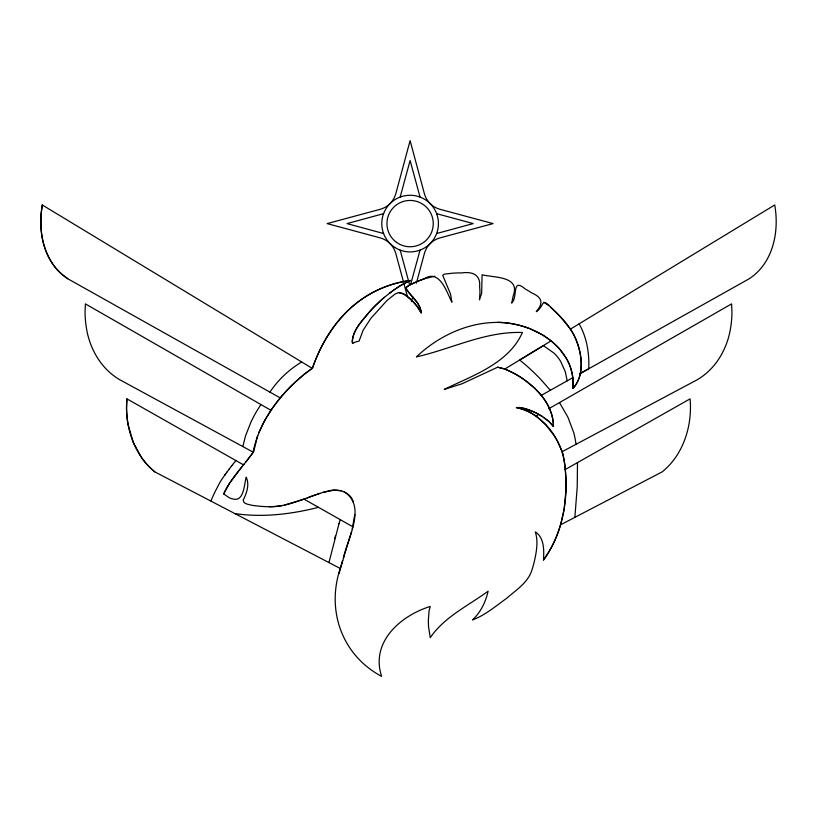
<?xml version="1.0" encoding="UTF-8"?>
<svg xmlns="http://www.w3.org/2000/svg" width="817" height="817" viewBox="0 0 817 817"><rect width="100%" height="100%" fill="white"/><g stroke="black" fill="none" stroke-linecap="round" stroke-linejoin="round"><path stroke-width="1.23" d="M354.762 514.526L352.209 529.222M574.872 517.355L577.231 486.789L577.486 462.606M244.273 463.842L243.466 464.842L126.931 398.859L126.523 408.153A98.765 98.765 0 0 0 128.146 424.84L133.294 442.497L141.617 457.694A72.917 72.917 0 0 0 151.666 469.152L154.719 471.828L340.28 568.479C326.197 610.228 341.833 655.224 381.621 676.374C370.264 642.05 400.585 615.63 430.253 606.449L429.068 610.871L428.404 619.541A97.764 97.764 0 0 0 428.537 626.67L430.253 637.679C444.571 616.712 468.253 605.765 488.117 591.181C485.655 601.976 480.723 612.331 472.492 619.929C485.165 615.262 495.735 606.091 506.632 598.32C515.813 590.283 527.445 583.011 531.622 570.971A119.711 119.711 0 0 0 534.052 562.647C536.34 552.68 538.515 541.916 535.329 531.898C544.408 537.678 544.03 550.444 543.489 559.941C558.879 538.852 565.824 512.586 566.018 486.697A161.674 161.674 0 0 0 565.139 468.284C563.464 441.027 543.652 413.402 516.334 407.663L520.194 407.581L527.414 409.297M126.931 398.859C125.195 418.151 129.311 438.178 139.605 454.691A73.121 73.121 0 0 0 154.719 471.828M569.306 364.321A50.572 50.572 0 0 1 572.778 377.699A53.932 53.932 0 0 1 572.942 388.494A30.709 30.709 0 0 0 579.314 377.485C585.401 355.834 575.893 332.1 560.35 316.751A147.152 147.152 0 0 0 554.089 310.45L550.331 307.008M242.863 446.582L245.519 435.87L250.952 422.123A133.733 133.733 0 0 1 256.436 411.645L260.899 404.527M42.29 204.975C38.797 225.706 41.228 248.685 54.096 265.944A55.178 55.178 0 0 0 61.581 274.001L67.811 278.771L280.343 397.961A185.622 185.622 0 0 1 293.803 383.428L304.098 374.237L312.237 368.355L42.29 204.975L41.207 213.145A100.021 100.021 0 0 0 40.891 224.583C41.248 245.406 49.786 267.128 67.811 278.771M328.945 562.576L338.994 523.687M339.024 573.432L345.857 550.229M407.356 296.346A46.273 46.273 0 0 1 411.227 299.788L411.778 300.319A62.94 62.94 0 0 1 417.405 306.824L421.266 312.88L420.112 308.172L417.497 302.913L406.12 289.249L406.039 287.523L408.561 285.623A34.365 34.365 0 0 1 409.654 285.01L410.634 284.49L420.04 250.125M411.431 301.636L412.759 296.714M416.404 283.162L424.36 253.607A22.325 22.325 0 0 1 440.108 237.859L493.07 223.592L440.118 209.336A22.325 22.325 0 0 1 424.36 193.588L410.103 140.626L395.847 193.578A22.325 22.325 0 0 1 390.066 203.566A22.325 22.325 0 0 1 380.089 209.336L327.137 223.592L380.089 237.849A22.325 22.325 0 0 1 390.066 243.629A22.325 22.325 0 0 1 395.847 253.607L403.465 281.936M334.664 538.73L335.419 535.972M340.28 568.479L342.599 560.493M351.555 531.693L345.989 549.821M338.994 523.707L340.24 519.643M343.426 557.817C347.654 538.097 367.221 505.672 343.6 491.487M257.631 435.624L253.719 451.556L245.856 461.901M400.167 197.071L410.103 160.51L420.04 197.071M282.559 505.478C272.429 507.49 261.971 506.744 251.83 505.274C249.032 504.406 243.047 504.14 243.2 500.106C246.663 493.223 249.767 484.655 246.203 477.23C244.048 484.604 244.12 502.557 232.436 498.85A22.008 22.008 0 0 1 229.26 497.767L223.664 493.917C230.619 478.476 243.017 466.446 252.872 452.904C259.806 418.192 283.918 388.473 312.4 368.263C322.133 340.148 339.321 313.697 364.617 297.317A109.968 109.968 0 0 1 403.384 281.61L410.379 280.466L408.04 281.467M312.4 368.263C321.857 341.057 338.177 315.433 362.197 298.93A110.121 110.121 0 0 1 410.379 280.466L400.034 285.797L389.382 293.242M258.632 433L264.861 420.132L272.112 408.714M210.919 500.913L213.278 495.572A219.181 219.181 0 0 1 215.392 491.068L219.61 482.97A66.984 66.984 0 0 1 222.347 478.578L226.922 472.124M223.664 493.917L229.495 483.337L242.067 466.568M269.927 392.129C278.056 379.946 289.095 369.427 301.718 361.992M272.674 407.908L276.749 402.444M224.542 475.402L225.717 473.768M226.891 472.155L229.311 468.927M229.281 468.968L230.465 467.416M230.425 467.467L231.558 465.996M231.517 466.047L232.579 464.689M232.539 464.74L235.858 460.533M277.341 401.688L280.343 397.961M384.388 297.317A163.972 163.972 0 0 0 370.836 310.317C363.197 319.406 353.649 328.853 352.127 341.169C351.913 344.008 353.087 343.222 354.67 342.384A30.985 30.985 0 0 1 356.202 341.802L359.082 341.108L363.126 330.221L370.928 318.283L386.89 300.605L394.989 294.11L398.543 292.527L402.669 293.415L407.356 296.357M504.855 368.988L543.448 345.662L554.059 353.169A41.085 41.085 0 0 1 560.666 361.38L565.272 371.664L567.212 380.824L541.303 395.357L534.655 388.208L524.943 380.201A103.636 103.636 0 0 0 515.272 374.012L504.855 368.988L497.696 367.19L461.983 383.796L444.274 389.382C472.788 375.473 508.623 363.585 522.41 332.499C485.257 331.161 451.73 348.92 416.404 356.896C440.23 334.143 473.88 319.376 507.173 322.96M520.163 359.684L551.138 340.852L559.155 348.399L566.528 358.653M402.934 284.122L394.141 289.698L384.123 297.541A163.655 163.655 0 0 0 369.55 311.716C362.523 320.918 351.239 330.834 352.638 343.416M548.789 408.725L731.603 303.883L731.95 312.329A100.746 100.746 0 0 1 730.755 326.933C727.692 348.256 716.07 368.814 697.126 379.813L562.219 451.658L562.494 452.506A19.935 19.935 0 0 1 563.066 454.558L563.24 455.498M565.262 469.53L690.079 398.859C691.805 418.151 687.689 438.178 677.395 454.691A73.121 73.121 0 0 1 662.281 471.817L560.615 524.78L564.159 509.022L565.936 490.68A160.786 160.786 0 0 0 565.262 469.53A153.616 153.616 0 0 0 564.047 460.022L563.352 456.08M579.457 373.961L749.189 278.771C773.158 263.135 779.489 231.579 774.71 204.975L570.429 329.128L560.37 316.771A146.396 146.396 0 0 0 552.772 309.214C540.17 295.785 545.307 305.793 536.269 311.696C543.244 303.434 542.907 297.735 531.744 292.915A154.29 154.29 0 0 0 525.229 288.973C511.238 277.137 518.244 297.245 511.656 303.117L512.29 300.411A96.835 96.835 0 0 0 513.066 296.295C521.021 275.942 494.54 277.821 482.081 274.788L481.662 293.191L479.477 299.87L479.957 292.466A76.022 76.022 0 0 0 479.62 286.614C480.764 274.573 472.328 271.438 461.738 272.898A144.946 144.946 0 0 0 453.078 273.144L444.448 274.114L442.712 275.298L450.565 294.171L451.903 302.229C446.439 291.628 439.669 268.507 423.747 278.995M580.407 373.42L588.74 368.753C589.394 353.332 586.872 337.38 579.11 323.859M567.212 380.824L572.778 377.699M410.634 284.49L416.803 281.671A136.837 136.837 0 0 1 423.747 278.995M406.284 282.314L403.904 283.55L407.448 296.714M406.58 282.161L407.754 281.61M307.243 497.9L319.753 493.376M383.571 213.656L347.021 223.592L383.571 233.529M436.625 233.529L473.186 223.592L436.625 213.656M322.715 492.437L333.836 490.21L341.292 490.762M318.487 507.337C291.312 514.23 262.798 517.692 234.887 513.587M284.765 505.029L303.975 499.116L352.811 526.771M269.099 506.693C289.964 507.122 308.346 495.888 328.097 491.048C337.727 488.168 350.248 491.528 353.363 501.985M434.746 276.207L424.299 278.801A136.99 136.99 0 0 0 416.936 281.61L408.704 285.531L405.875 287.798C409.96 296.367 420.663 302.167 421.266 312.88L417.13 306.457A63.869 63.869 0 0 0 412.718 301.279L404.476 294.365L398.543 292.527M497.696 322.296C525.219 322.981 554.62 335.797 567.835 361.073A50.756 50.756 0 0 1 573.064 381.059L572.952 388.494C585.248 374.554 581.929 353.894 575.444 338.085A51.216 51.216 0 0 0 570.378 329.169M497.696 367.19L505.212 369.131L513.454 373.012A102.962 102.962 0 0 1 527.956 382.458C541.63 393.048 553.354 408.49 553.426 426.474L548.636 421.163L541.487 415.996A74.572 74.572 0 0 0 533.195 411.594L523.85 408.255L517.641 407.867M543.846 302.229L548.677 305.589M529.396 328.526L525.974 327.28A93.455 93.455 0 0 0 508.358 323.103M528.65 409.736L532.459 411.268A74.367 74.367 0 0 1 538.832 414.444L536.064 416.027L545.807 424.86L553.456 434.726A91.831 91.831 0 0 1 557.786 441.905L562.219 451.658M530.509 328.985L542.376 334.817L551.138 340.852M253.301 452.25L119.874 379.803C100.93 368.814 89.308 348.246 86.245 326.923A100.767 100.767 0 0 1 85.05 312.329L85.397 303.883L270.999 410.328M540.017 415.118L542.335 416.527M543.458 417.262L549.402 421.838L553.426 426.474M519.683 359.97L526.219 365.444A218.752 218.752 0 0 1 540.844 379.497L550.352 390.281M559.492 402.587L567.917 417.191L573.81 432.877A89.431 89.431 0 0 1 575.566 441.282L576.026 444.305M566.978 359.429L568.938 363.494M400.167 250.125L409.654 285.01M560.554 524.759A113.522 113.522 0 0 1 543.571 560.002M517.651 407.499A12.286 12.286 0 0 1 519.592 407.56M518.672 407.938A45.527 45.527 0 0 1 536.003 416.098M541.263 395.387A58.875 58.875 0 0 1 549.494 408.326M549.412 408.367A44.475 44.475 0 0 1 553.487 426.474M394.846 247.459A28.329 28.329 0 0 0 438.402 224.879A28.329 28.329 0 0 0 397.062 198.449A28.329 28.329 0 0 0 394.846 247.459M396.511 242.353A23.162 23.162 0 0 0 433.133 225.982A23.162 23.162 0 0 0 400.657 202.453A23.162 23.162 0 0 0 396.511 242.353"/></g></svg>
